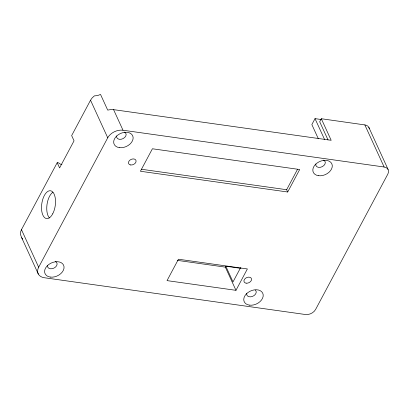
<?xml version="1.0" encoding="UTF-8"?>
<svg xmlns="http://www.w3.org/2000/svg" width="409" height="409" viewBox="0 0 409 409"><rect width="100%" height="100%" fill="white"/><g stroke="black" fill="none" stroke-linecap="round" stroke-linejoin="round"><path stroke-width="0.61" d="M61.938 164.571L60.859 164.418L58.599 162.879L57.199 162.685L21.462 229.653L20.568 232.041L20.45 234.367L21.708 237.777L38.313 274.045M369.281 128.784A8.032 5.608 -24.6 0 0 364.854 124.924L321.31 118.733L331.183 140.297L113.579 109.643L110.711 109.571L107.71 110.118L100.527 94.433L97.598 95.568L94.346 95.895L92.137 97.925L90.532 100.215L71.657 135.589L74.049 140.819L59.591 167.91L57.199 162.685M38.661 267.23L107.736 137.787A12.05 8.415 -24.6 0 1 123.002 130.231L384.128 167.01A8.032 5.608 -24.6 0 1 387.875 174.014L315.59 309.475A8.032 5.608 -24.6 0 1 305.416 314.516L44.29 277.731A12.05 8.415 -24.6 0 1 38.661 267.23L21.462 229.653M235.967 290.329L247.379 268.943L178.442 259.229L167.03 280.62L235.967 290.329L225.344 267.133L225.824 266.228L240.937 268.36M321.331 119.53L315.022 118.641L311.852 124.587L318.345 138.774M240.686 267.517L233.007 281.913L225.824 266.228M321.31 118.733L319.7 121.744L328.018 139.904M287.691 192L299.685 169.52L152.409 148.774L140.415 171.253L287.691 192L286.643 189.715L297.563 169.244M141.263 169.234L286.643 189.715M177.276 260.359L225.344 267.133M21.708 237.777L22.756 239.086M368.836 127.378L388.11 169.469M364.854 124.924L384.128 167.01M315.022 118.641L324.639 139.638M113.579 109.643L123.002 130.231M90.532 100.215L107.736 137.787M323.585 160.129A5.02 3.507 -24.6 0 1 322.18 166.698A5.02 3.507 -24.6 0 1 315.799 163.989M124.438 132.076A5.02 3.507 -24.6 0 1 123.027 138.646A5.02 3.507 -24.6 0 1 116.647 135.931M255.364 290.093A5.02 3.507 -24.6 0 1 252.501 296.407A5.02 3.507 -24.6 0 1 246.724 293.427M49.402 217.956A14.059 6.8 -82 0 1 47.004 204.566A14.059 6.8 -82 0 1 52.93 192.22M47.572 265.375A5.02 3.507 -24.6 0 0 52.107 268.703A5.02 3.507 -24.6 0 0 57.071 263.641L56.795 262.767A5.02 3.507 -24.6 0 0 55.363 261.515M318.478 175.696A10.205 7.127 -24.6 0 0 332.256 165.302A10.205 7.127 -24.6 0 0 316.939 163.145A10.205 7.127 -24.6 0 0 318.478 175.696M119.326 147.639A10.205 7.127 -24.6 0 0 133.104 137.25A10.205 7.127 -24.6 0 0 117.787 135.093A10.205 7.127 -24.6 0 0 119.326 147.639M249.403 305.134A10.205 7.127 -24.6 0 0 263.181 294.746A10.205 7.127 -24.6 0 0 247.864 292.588A10.205 7.127 -24.6 0 0 249.403 305.134M246.141 283.186A4.018 2.807 -24.6 0 0 251.566 279.096A4.018 2.807 -24.6 0 0 245.533 278.248A4.018 2.807 -24.6 0 0 246.141 283.186M130.665 164.97A4.018 2.807 -24.6 0 0 136.09 160.88A4.018 2.807 -24.6 0 0 130.062 160.026A4.018 2.807 -24.6 0 0 130.665 164.97M50.251 277.082A10.205 7.127 -24.6 0 0 64.029 266.694A10.205 7.127 -24.6 0 0 48.712 264.536A10.205 7.127 -24.6 0 0 50.251 277.082M52.71 213.825A14.059 6.8 -82 0 0 51.299 190.977A14.059 6.8 -82 0 0 41.56 209.224A14.059 6.8 -82 0 0 52.71 213.825"/></g></svg>
